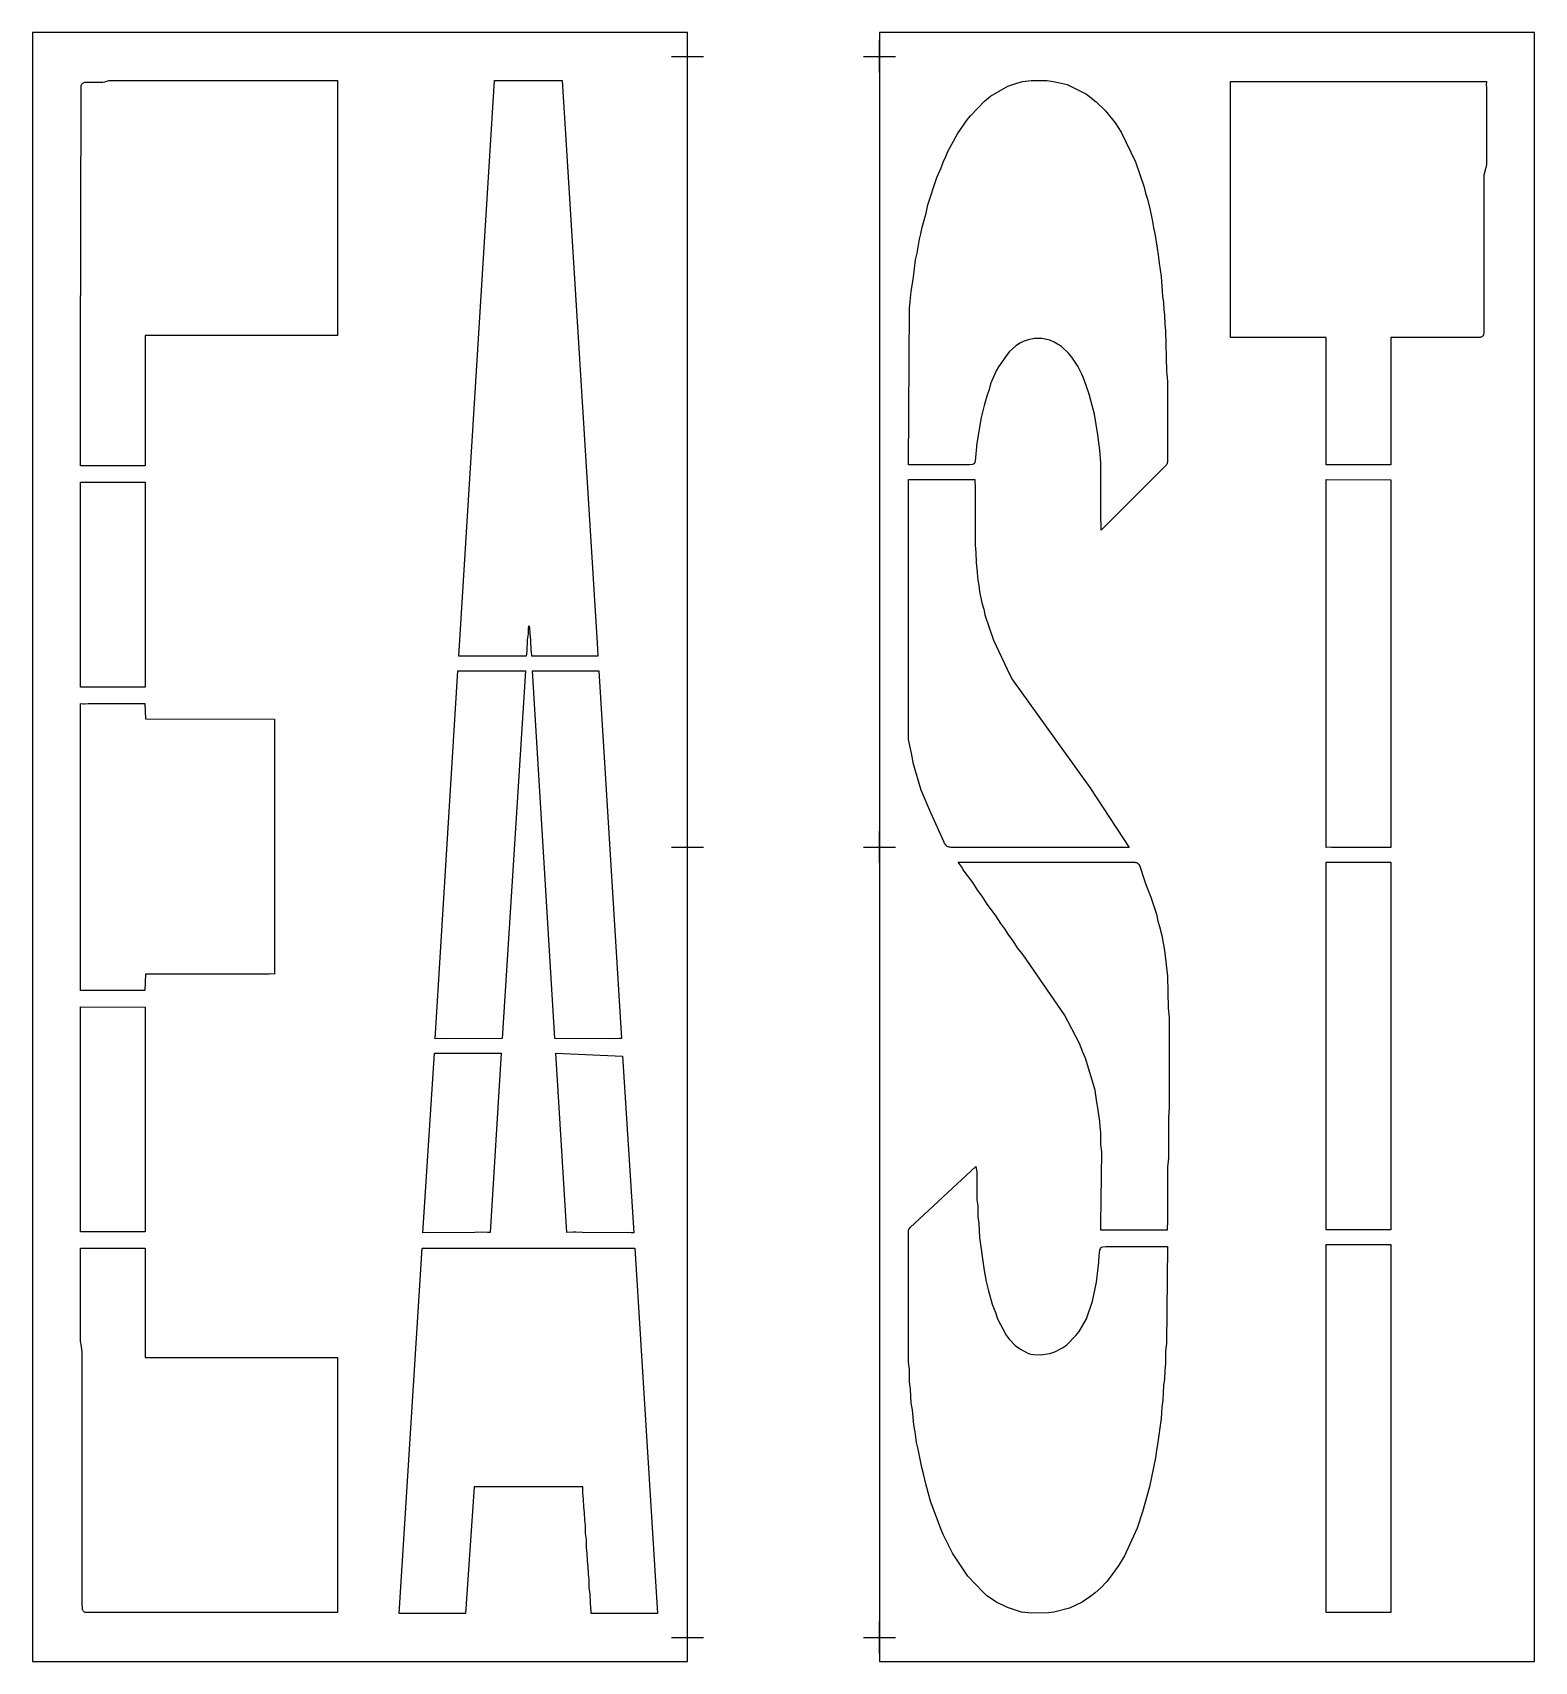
# Model space of a CAD drawing. Header units: inches. Extents: x 0 to 94, y 0 to 102.
import ezdxf

# ---------------------------------------------------------------- set-up
doc = ezdxf.new("R2010")
doc.units = ezdxf.units.IN
doc.header["$MEASUREMENT"] = 0
doc.layers.add('CUT', color=1, linetype='Continuous')
doc.layers.add('REG', color=5, linetype='Continuous')

msp = doc.modelspace()

# ---------------------------------------------------------------- linework, layer by layer
at = {"layer": 'CUT'}
for points in [[(3.14, 98.83), (3.18, 98.86), (3.22, 98.88), (3.26, 98.89), (3.35, 98.89), (4.39, 98.89), (4.53, 98.91), (4.77, 98.99), (5, 99), (18.68, 99), (18.85, 98.99), (19.09, 99), (19.09, 83.03), (7.05, 83.03), (7.05, 74.87), (3, 74.87), (3, 81.15), (3.05, 98.63), (3.05, 98.67), (3.06, 98.72), (3.08, 98.76), (3.11, 98.8)], [(31.24, 62.95), (31.22, 63.24), (31.21, 63.29), (31.18, 63.98), (31.14, 64.35), (31.12, 64.72), (31.1, 64.81), (31.07, 64.85), (31.04, 64.81), (31.02, 64.72), (31.01, 64.35), (30.96, 63.98), (30.93, 63.26), (30.9, 62.95), (26.68, 62.95), (28.92, 99), (33.14, 99), (35.33, 63.76), (35.35, 63.41), (35.38, 62.95)], [(55.37, 88.18), (55.51, 89.06), (55.6, 89.4), (55.68, 89.82), (55.92, 90.7), (56.03, 91.21), (56.59, 92.92), (56.86, 93.53), (56.99, 93.89), (57.16, 94.23), (57.29, 94.55), (57.9, 95.67), (58.5, 96.54), (58.7, 96.78), (59.58, 97.7), (59.96, 98.02), (61.04, 98.64), (61.61, 98.83), (61.95, 98.93), (62.5, 99), (63.51, 99), (64.01, 98.92), (64.75, 98.74), (65.68, 98.3), (65.97, 98.14), (66.58, 97.67), (67.16, 97.1), (67.75, 96.34), (68.13, 95.76), (69.03, 93.9), (69.58, 92.32), (69.66, 91.94), (69.78, 91.56), (69.95, 90.87), (70.08, 90.28), (70.16, 89.78), (70.25, 89.42), (70.38, 88.49), (70.46, 88.08), (70.51, 87.56), (70.64, 86.72), (70.73, 85.5), (70.79, 85.09), (70.81, 84.64), (70.85, 84.32), (70.87, 83.73), (70.92, 83.34), (70.97, 80.8), (71.03, 80.17), (71.03, 75.1), (71.02, 75.05), (71.01, 75), (70.98, 74.95), (70.95, 74.91), (66.89, 70.85), (66.89, 71.29), (66.87, 71.44), (66.86, 75.06), (66.8, 75.85), (66.68, 76.81), (66.47, 78.1), (66.14, 79.36), (65.8, 80.31), (65.67, 80.62), (65.42, 81.11), (65.05, 81.67), (64.83, 81.93), (64.4, 82.34), (63.95, 82.62), (63.67, 82.74), (63.17, 82.85), (62.72, 82.85), (62.32, 82.76), (62, 82.66), (61.83, 82.58), (61.55, 82.39), (61.13, 82.01), (60.95, 81.78), (60.46, 81.07), (60.32, 80.82), (59.96, 80.01), (59.87, 79.65), (59.72, 79.24), (59.55, 78.65), (59.37, 77.9), (59.1, 76.29), (59, 75.17), (58.97, 75.07), (58.92, 74.99), (58.83, 74.95), (58.65, 74.93), (54.83, 74.93), (54.89, 84.75), (55, 85.79), (55.14, 86.68), (55.27, 87.77)], [(90.83, 93.07), (90.83, 83.21), (90.82, 83.1), (90.81, 83.06), (90.79, 83.02), (90.76, 82.99), (90.74, 82.97), (90.71, 82.95), (90.67, 82.93), (90.63, 82.92), (90.59, 82.91), (85.01, 82.91), (85.01, 74.93), (80.96, 74.93), (80.96, 82.91), (74.97, 82.91), (74.97, 98.94), (91, 98.94), (90.99, 98.7), (91, 98.58), (91, 93.74), (90.92, 93.39)], [(7.05, 73.84), (7.05, 61.01), (3, 61.01), (3, 73.84)], [(59.04, 69.44), (59.05, 68.8), (59.11, 68.41), (59.16, 67.72), (59.23, 67.38), (59.27, 67), (59.41, 66.3), (59.53, 65.89), (59.6, 65.54), (60.15, 63.95), (61.16, 61.78), (61.33, 61.46), (66.17, 54.72), (68.23, 51.58), (68.63, 50.97), (57.5, 50.97), (57.44, 50.98), (57.37, 50.99), (57.3, 51.02), (57.25, 51.04), (57.2, 51.08), (57.15, 51.12), (57.11, 51.17), (57.07, 51.22), (57.03, 51.34), (56.23, 53.13), (55.62, 54.55), (55.13, 56.19), (55.01, 56.88), (54.83, 57.74), (54.83, 74.02), (58.98, 74.02), (58.98, 73.82), (58.99, 73.64), (58.99, 69.9)], [(81.21, 50.98), (80.96, 50.97), (80.96, 74.01), (85.01, 74), (85.01, 50.97), (81.31, 50.97)], [(25.62, 38.99), (25.35, 39), (25.19, 38.99), (26.62, 62.04), (30.85, 62.04), (29.4, 39)], [(32.69, 39), (31.29, 62.04), (35.44, 62.04), (36.87, 39), (36.71, 39), (36.42, 38.99)], [(6.81, 59.98), (7.03, 59.98), (7.06, 59.02), (15.15, 59.01), (15.15, 43.04), (14.92, 43.05), (14.8, 43.04), (7.07, 43.04), (7.03, 42.02), (6.79, 42.02), (6.62, 42.02), (3, 42.02), (3, 59.98), (3.18, 59.97), (3.28, 59.97), (3.47, 59.98), (6.63, 59.98)], [(60.61, 46.2), (60.27, 46.73), (59.75, 47.42), (59.43, 47.92), (59.16, 48.28), (58.85, 48.77), (58.25, 49.58), (58.18, 49.71), (57.93, 50.06), (68.94, 50.06), (68.99, 50.05), (69.04, 50.04), (69.09, 50.03), (69.14, 50), (69.18, 49.97), (69.22, 49.94), (69.25, 49.9), (69.29, 49.85), (69.33, 49.73), (69.53, 49.08), (69.68, 48.65), (69.99, 47.86), (70.34, 46.79), (70.44, 46.35), (70.54, 46.03), (70.68, 45.46), (70.85, 44.52), (71.03, 42.92), (71.08, 40.9), (71.14, 40.3), (71.14, 34.69), (71.09, 34.06), (71.09, 31.52), (71.03, 30.96), (71.03, 27.39), (71.01, 27.28), (71.01, 27.01), (66.87, 27.01), (66.87, 27.19), (66.87, 27.4), (66.92, 31.91), (66.87, 32.37), (66.86, 33.11), (66.82, 33.48), (66.8, 33.81), (66.68, 34.67), (66.62, 35.01), (66.51, 35.77), (65.91, 37.77), (65.73, 38.16), (65.53, 38.7), (64.59, 40.48), (62, 44.24), (61.65, 44.69), (61.37, 45.13), (61.11, 45.47), (60.85, 45.88)], [(80.96, 50.06), (85.01, 50.06), (85.01, 27.03), (80.96, 27.02)], [(7.05, 40.97), (7.05, 26.9), (3, 26.9), (3, 27.01), (3, 40.99)], [(28.08, 26.88), (27.67, 26.85), (24.79, 26.84), (24.69, 26.85), (24.43, 26.84), (25.16, 38.08), (29.33, 38.08), (28.64, 26.86), (28.47, 26.87)], [(34.42, 26.85), (34.01, 26.89), (33.84, 26.89), (33.44, 26.87), (32.75, 38.08), (36.93, 37.91), (37.63, 26.83), (37.47, 26.84), (37.39, 26.85), (37.28, 26.84)], [(59.03, 31), (59.08, 30.77), (59.1, 30.65), (59.11, 28.92), (59.16, 28.51), (59.17, 27.87), (59.23, 27.43), (59.27, 26.55), (59.55, 24.49), (59.68, 23.8), (59.83, 23.2), (60.06, 22.37), (60.26, 21.85), (60.39, 21.45), (60.94, 20.44), (61.13, 20.19), (61.51, 19.79), (61.84, 19.56), (62.26, 19.32), (62.46, 19.25), (62.65, 19.22), (63.1, 19.2), (63.67, 19.28), (63.99, 19.38), (64.46, 19.63), (64.71, 19.8), (65.29, 20.41), (65.51, 20.66), (65.96, 21.46), (66.34, 22.57), (66.59, 23.75), (66.74, 25), (66.76, 25.42), (66.81, 25.76), (66.84, 25.86), (66.9, 25.94), (66.99, 25.97), (67.17, 25.99), (71.03, 25.99), (70.97, 19.91), (70.92, 19.43), (70.91, 18.64), (70.86, 18.23), (70.85, 17.68), (70.79, 17.27), (70.75, 16.36), (70.68, 15.93), (70.63, 15.21), (70.41, 13.58), (70.34, 13.22), (70.28, 12.74), (69.91, 10.94), (69.48, 9.36), (69.13, 8.34), (68.34, 6.61), (67.98, 6.02), (67.45, 5.27), (67.24, 5.01), (66.87, 4.61), (66.51, 4.29), (66.24, 4.08), (65.69, 3.71), (64.9, 3.34), (63.93, 3.08), (63.58, 3.04), (62.55, 3.02), (61.9, 3.09), (61.01, 3.37), (60.28, 3.73), (59.71, 4.13), (59.5, 4.33), (58.53, 5.33), (57.57, 6.77), (56.99, 7.95), (56.84, 8.3), (56.21, 10.04), (55.9, 11.13), (55.77, 11.74), (55.65, 12.14), (55.43, 13.3), (55.33, 13.7), (55.25, 14.38), (55.16, 14.82), (55.07, 15.75), (54.99, 16.18), (54.95, 17.04), (54.89, 17.5), (54.88, 18.29), (54.83, 18.73), (54.83, 26.93), (54.83, 27), (54.85, 27.06), (54.88, 27.12), (54.92, 27.17)], [(3.36, 3.06), (3.3, 3.07), (3.25, 3.09), (3.2, 3.12), (3.16, 3.16), (3.14, 3.2), (3.13, 3.24), (3.12, 3.35), (3.11, 3.59), (3.11, 19.36), (3.06, 19.73), (3, 20.06), (3, 25.87), (7.05, 25.87), (7.05, 19.03), (19.09, 19.03), (19.09, 3.06)], [(34.95, 3.28), (34.9, 4.21), (34.84, 4.62), (34.83, 5.12), (34.79, 5.46), (34.77, 5.94), (34.73, 6.3), (34.72, 6.75), (34.67, 7.14), (34.66, 7.64), (34.61, 8.01), (34.6, 8.51), (34.56, 8.85), (34.55, 9.3), (34.5, 9.69), (34.49, 10.14), (34.45, 10.54), (34.43, 10.93), (27.64, 10.93), (27.09, 3), (22.95, 3), (24.38, 25.87), (37.69, 25.87), (39.11, 3), (34.97, 3), (34.96, 3.22)], [(85.01, 26.1), (85.01, 3.07), (80.96, 3.06), (80.96, 26.1)]]:
    msp.add_lwpolyline(points, close=True, dxfattribs=at)
at = {"layer": 'REG'}
for points in [[(0, 0), (41, 0), (41, 102), (0, 102)], [(53, 0), (94, 0), (94, 102), (53, 102)]]:
    msp.add_lwpolyline(points, close=True, dxfattribs=at)
for points in [[(41, 99.5), (41, 101.5)], [(53, 99.5), (53, 101.5)], [(40, 100.5), (42, 100.5)], [(52, 100.5), (54, 100.5)], [(40, 51), (42, 51)], [(41, 50), (41, 52)], [(52, 51), (54, 51)], [(53, 50), (53, 52)], [(41, 0.5), (41, 2.5)], [(53, 0.5), (53, 2.5)], [(40, 1.5), (42, 1.5)], [(52, 1.5), (54, 1.5)]]:
    msp.add_lwpolyline(points, dxfattribs=at)

doc.saveas('drawing.dxf')
